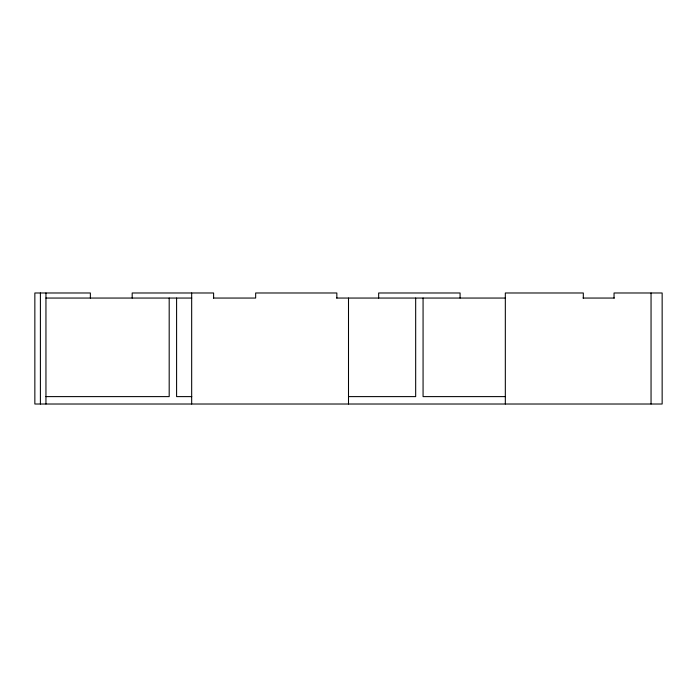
<?xml version="1.0" encoding="UTF-8"?>
<svg xmlns="http://www.w3.org/2000/svg" width="697" height="697" viewBox="0 0 697 697"><rect width="100%" height="100%" fill="white"/><g stroke="black" fill="none" stroke-linecap="round" stroke-linejoin="round"><path stroke-width="1.05" d="M45.95 298.055L191.753 298.055M213.404 298.055L255.66 298.055L255.66 292.984L336.843 292.984L336.843 298.055M336.642 298.055L505.351 298.055M583.023 298.055L614.336 298.055M45.95 396.61L169.188 396.61L169.188 298.055M191.753 396.61L176.594 396.61L176.594 298.055M348.5 396.61L415.673 396.61L415.673 298.055M505.351 396.61L423.07 396.61L423.07 298.055M651.05 292.984L651.05 404.016M614.04 298.055L614.04 292.984L662.15 292.984L662.15 404.016L34.85 404.016L34.85 292.984L90.366 292.984L90.366 298.055M583.319 298.055L583.319 292.984L505.325 292.984L505.325 404.016M460.081 298.055L460.081 292.984L378.663 292.984L378.663 298.055M348.5 298.055L348.5 404.016M213.604 298.055L213.604 292.984L132.186 292.984L132.186 298.055M191.675 292.984L191.675 404.016M45.95 292.984L45.95 404.016M40.4 292.984L40.4 404.016"/></g></svg>
